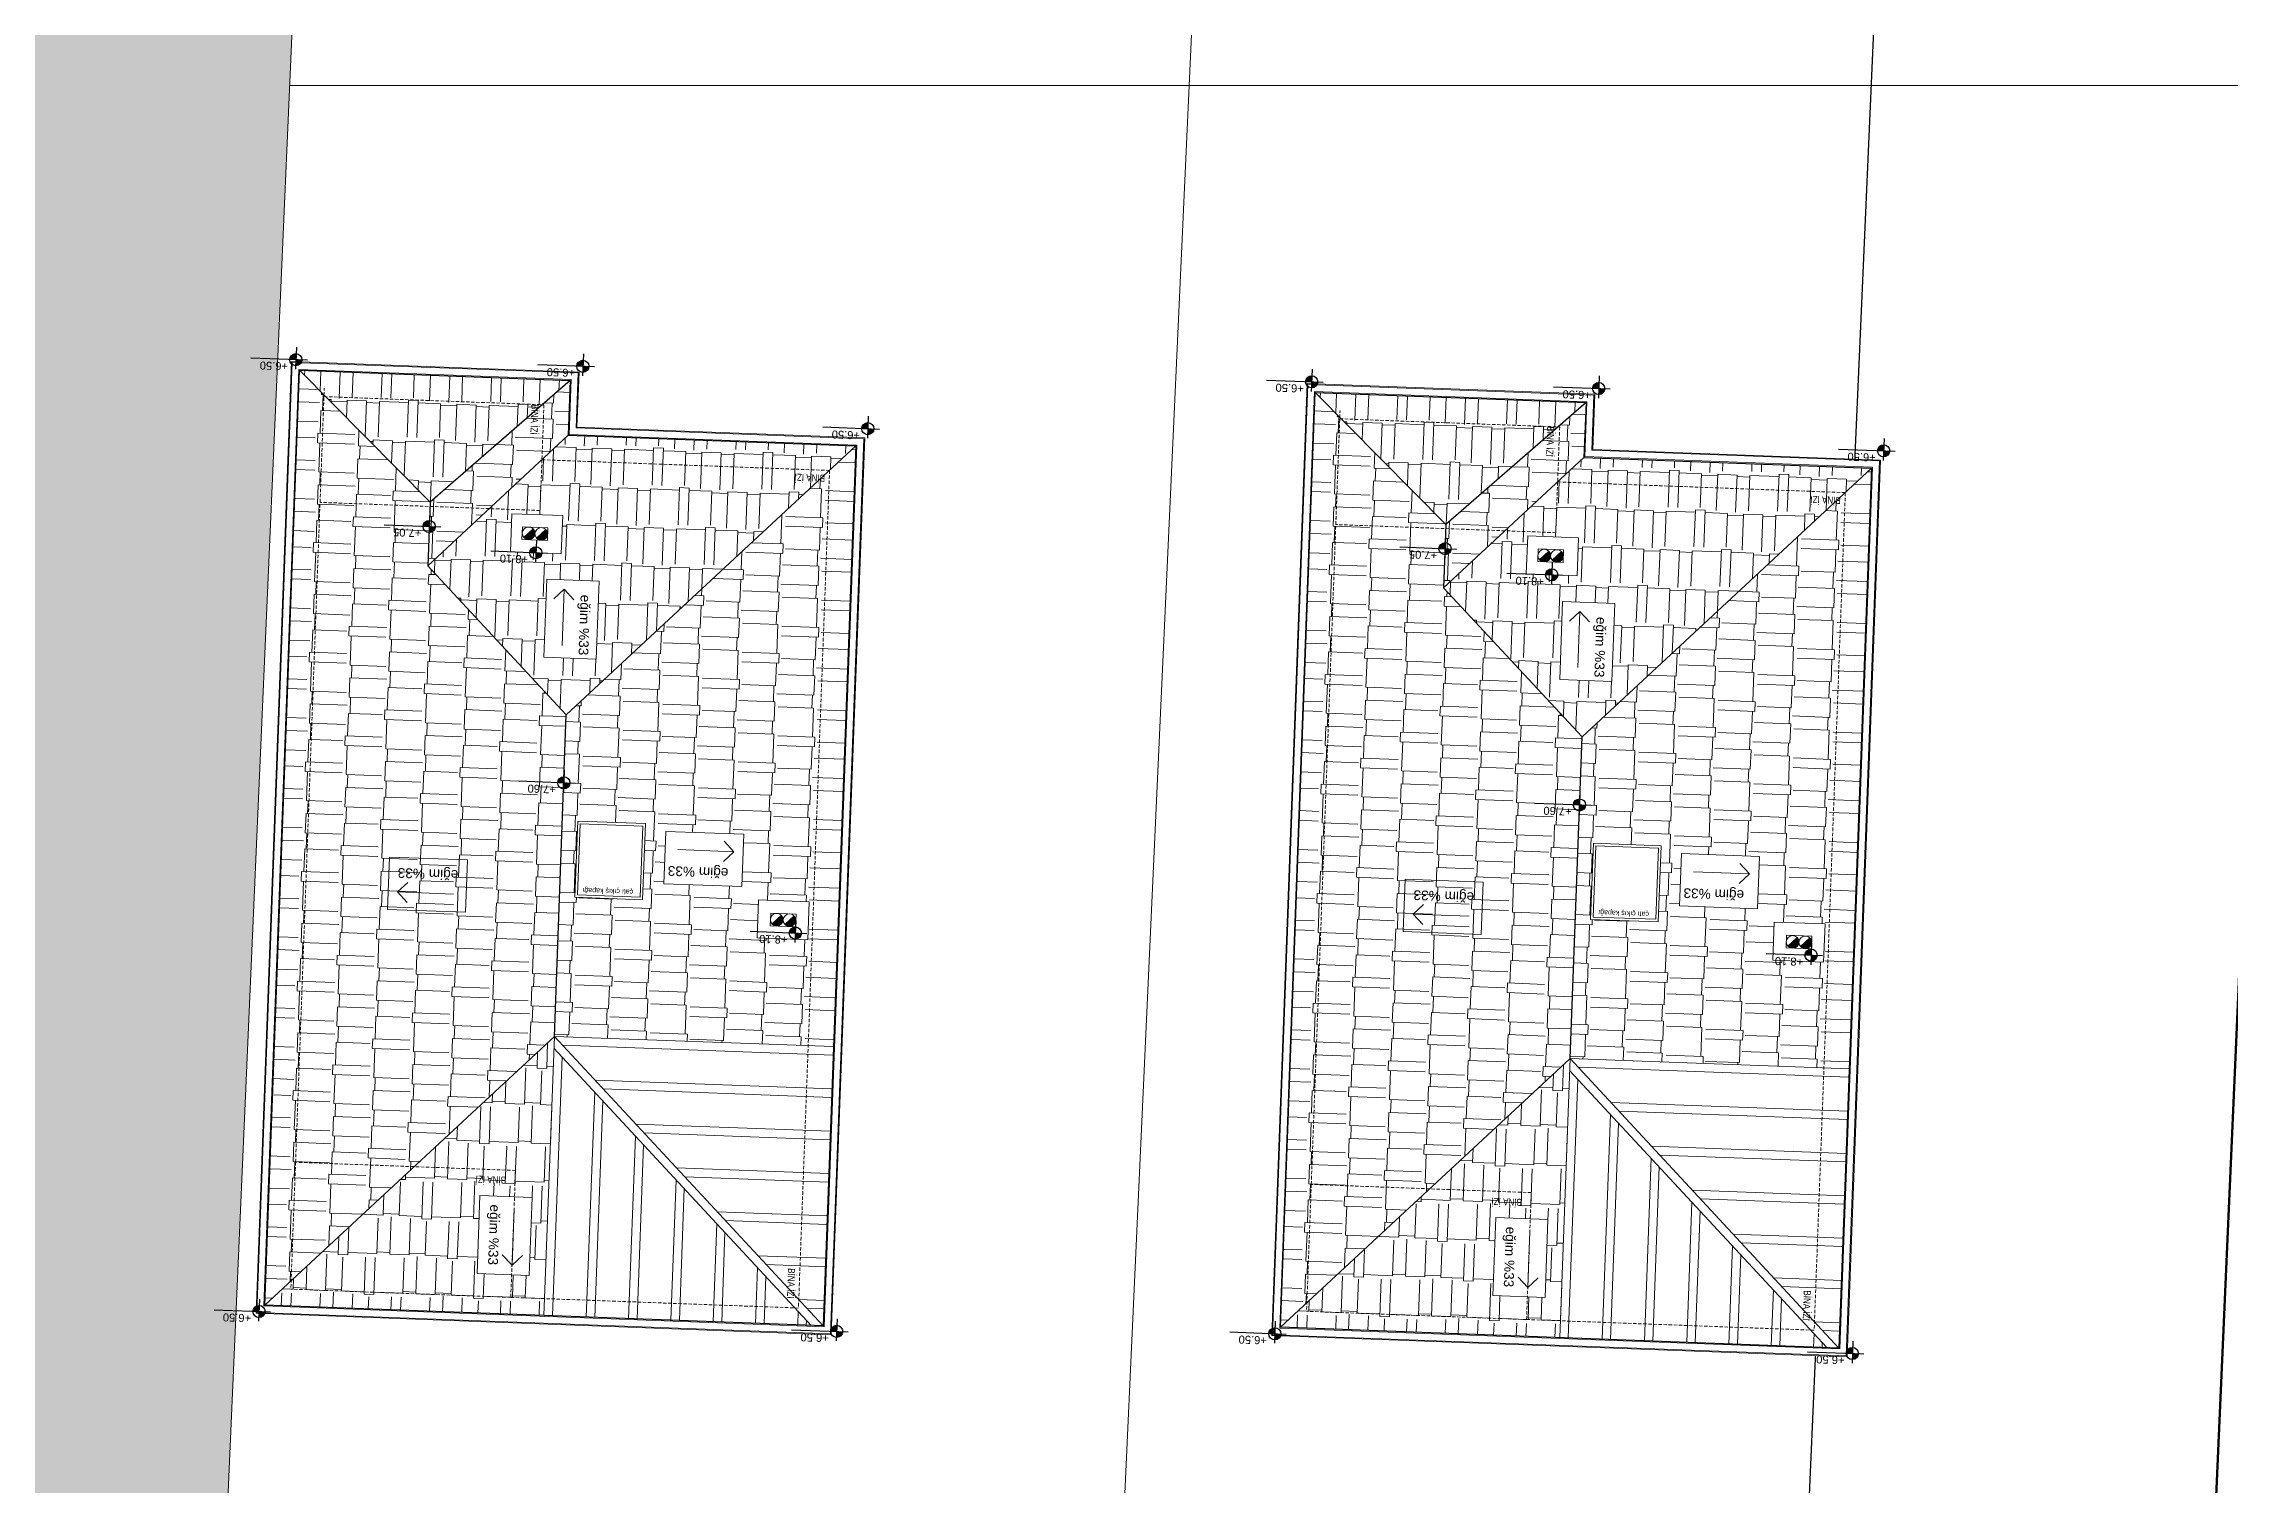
# Model space of a CAD drawing. Header units: centimetres. Extents: x 63871 to 181827, y -95930 to 42199.
# Drawn here: x 176099 to 178680, y -24302 to -22600 of the extents above; entities that cross this region are included whole.
import ezdxf
from ezdxf.enums import TextEntityAlignment as Align

# ---------------------------------------------------------------- set-up
doc = ezdxf.new("R2010")
doc.units = ezdxf.units.CM
doc.linetypes.add('11-021_500-SatisOfisi_220512$0${ Diamond }', pattern=[12, 4, -2, 2, 2, -2])
for name, color, linetype, lineweight in [('A-AREA-IDEN', 7, 'Continuous', 9), ('ARA SINIRLAR', 225, 'Continuous', 15), ('ARM_Pen_No__252', 8, 'Continuous', 18), ('Baca', 82, 'Continuous', 9), ('İz DÜŞÜMÜ', 7, '11-021_500-SatisOfisi_220512$0${ Diamond }', 18), ('OLUK', 222, 'Continuous', 15), ('PARSEL SINIRI', 12, 'Continuous', 50), ('TARAMA', 251, 'Continuous', 5), ('Çatı', 144, 'Continuous', 30), ('ÇEKME MESAFESİ', 5, 'Continuous', 25)]:
    doc.layers.add(name, color=color, linetype=linetype, lineweight=lineweight)
doc.layers.add('KOT', color=171, linetype='Continuous')
doc.styles.add('Arial', font='Arial.ttf', dxfattribs={"height": 250})
doc.styles.add('Arial_1', font='Arial.ttf', dxfattribs={"height": 300})
doc.styles.add('MtXpl_Arial_Narrow_1', font='')
doc.styles.get('MtXpl_Arial_Narrow_1').set_extended_font_data('Arial Narrow')
pattern_1 = [(177.87319, (374425.64, 4946.595), (-98.784803, -42.082955), [22.86, -19.05, 26.67, -11.43, 34.29, -15.24]), (177.87319, (374402.724, 4945.54), (-98.784803, -42.082955), [19.05, -72.39, 15.24, -22.86]), (177.87319, (374357.213, 4951.995), (-98.784803, -42.082955), [11.43, -118.11]), (267.87319, (374425.64, 4946.595), (30.6659616, -46.8903553), [43.815, -139.065]), (267.87319, (374402.795, 4947.443), (30.6659616, -46.8903553), [42.8625, -140.0175]), (267.87319, (374383.758, 4948.15), (30.6659616, -46.8903553), [40.005, -142.875]), (267.87319, (374357.213, 4951.995), (30.6659616, -46.8903553), [43.815, -139.065]), (267.87319, (374345.79, 4952.42), (30.6659616, -46.8903553), [43.815, -139.065]), (267.87319, (374311.418, 4950.837), (30.6659616, -46.8903553), [41.91, -140.97])]
pattern_2 = [(87.87319, (374425.64, 4946.595), (-42.082955, 98.784803), [22.86, -19.05, 26.67, -11.43, 34.29, -15.24]), (87.87319, (374424.584, 4969.51), (-42.082955, 98.784803), [19.05, -72.39, 15.24, -22.86]), (87.87319, (374431.04, 5015.02), (-42.082955, 98.784803), [11.43, -118.11]), (177.87319, (374425.64, 4946.595), (-46.8903553, -30.6659616), [43.815, -139.065]), (177.87319, (374426.488, 4969.44), (-46.8903553, -30.6659616), [42.8625, -140.0175]), (177.87319, (374427.195, 4988.476), (-46.8903553, -30.6659616), [40.005, -142.875]), (177.87319, (374431.04, 5015.02), (-46.8903553, -30.6659616), [43.815, -139.065]), (177.87319, (374431.464, 5026.444), (-46.8903553, -30.6659616), [43.815, -139.065]), (177.87319, (374429.88, 5060.816), (-46.8903553, -30.6659616), [41.91, -140.97])]
pattern_3 = [(177.87319, (375625.38, 4920.41), (-98.784803, -42.082955), [22.86, -19.05, 26.67, -11.43, 34.29, -15.24]), (177.87319, (375602.466, 4919.357), (-98.784803, -42.082955), [19.05, -72.39, 15.24, -22.86]), (177.87319, (375556.954, 4925.813), (-98.784803, -42.082955), [11.43, -118.11]), (267.87319, (375625.38, 4920.412), (30.6659616, -46.8903553), [43.815, -139.065]), (267.87319, (375602.536, 4921.26), (30.6659616, -46.8903553), [42.8625, -140.0175]), (267.87319, (375583.5, 4921.967), (30.6659616, -46.8903553), [40.005, -142.875]), (267.87319, (375556.954, 4925.813), (30.6659616, -46.8903553), [43.815, -139.065]), (267.87319, (375545.532, 4926.237), (30.6659616, -46.8903553), [43.815, -139.065]), (267.87319, (375511.16, 4924.654), (30.6659616, -46.8903553), [41.91, -140.97])]
pattern_4 = [(87.87319, (375625.38, 4920.41), (-42.082955, 98.784803), [22.86, -19.05, 26.67, -11.43, 34.29, -15.24]), (87.87319, (375624.325, 4943.327), (-42.082955, 98.784803), [19.05, -72.39, 15.24, -22.86]), (87.87319, (375630.78, 4988.84), (-42.082955, 98.784803), [11.43, -118.11]), (177.87319, (375625.38, 4920.412), (-46.8903553, -30.6659616), [43.815, -139.065]), (177.87319, (375626.23, 4943.256), (-46.8903553, -30.6659616), [42.8625, -140.0175]), (177.87319, (375626.936, 4962.293), (-46.8903553, -30.6659616), [40.005, -142.875]), (177.87319, (375630.78, 4988.84), (-46.8903553, -30.6659616), [43.815, -139.065]), (177.87319, (375631.206, 5000.26), (-46.8903553, -30.6659616), [43.815, -139.065]), (177.87319, (375629.623, 5034.633), (-46.8903553, -30.6659616), [41.91, -140.97])]

# ---------------------------------------------------------------- blocks, each defined once
blk = doc.blocks.new('afadfa')
at = {"layer": 'Baca'}
h = blk.add_hatch(color=0, dxfattribs=at)
h.dxf.hatch_style = 1
h.paths.add_polyline_path([(525548.6, 4261233.8, 0.670516), (525535.8, 4261228.6, 0.199315), (525538, 4261223.2)])
h = blk.add_hatch(color=0, dxfattribs=at)
h.dxf.hatch_style = 1
h.paths.add_polyline_path([(525563.7, 4261233.8, 0.675614), (525550.8, 4261228.6, 0.202965), (525553, 4261223.2)])
for p, q in [((525538, 4261223.2), (525548.6, 4261233.8)), ((525553, 4261223.2), (525563.7, 4261233.8))]:
    blk.add_line(p, q, dxfattribs=at)
blk.add_lwpolyline([(525535.8, 4261236.1), (525565.8, 4261236), (525565.8, 4261221), (525535.8, 4261221.1)], close=True, dxfattribs=at)
for centre in [(525543.3, 4261228.6), (525558.3, 4261228.6)]:
    blk.add_circle(centre, 7.5, dxfattribs=at)

msp = doc.modelspace()

# ---------------------------------------------------------------- hatches: boundary and pattern name
at = {"layer": 'ARM_Pen_No__252'}
h = msp.add_hatch(dxfattribs=at)
h.set_pattern_fill('AR-HBONE', color=256, scale=0.51)
h.set_pattern_definition([(45, (0, -50000), (0, 73.27889), [155.448, -51.816]), (135, (36.64, -49963.36), (7e-15, 73.27889), [155.448, -51.816])])
h.paths.add_polyline_path([(175831.7, -22792.7), (175698, -25837), (170756.8, -25732.5), (171754.5, -22792.7)], flags=16)
h.paths.add_polyline_path([(172826.5, -19554.1), (175594.7, -11397.4), (175086.1, -11173.9), (170154.1, -25719.7), (167433.7, -25662.2), (167268.2, -26108.9), (178575.2, -26347.5), (178595, -25898.2), (176249, -25848.6), (176859.4, -11953.3), (176318.3, -11715.5), (176016.1, -19117.2), (175993.1, -19117.2), (175975.4, -19521.1)])
h.paths.add_polyline_path([(175975.4, -19521.1), (172826.5, -19554.1), (171829.1, -22492.9), (175844.9, -22492.9)])

# ---------------------------------------------------------------- linework, layer by layer
at = {"layer": 'ARA SINIRLAR', "color": 5}
for p, q in [((176859.4, -11953.3), (176249, -25848.6)), ((177923.9, -12346.1), (177304.4, -25870.9)), ((176389.5, -22649.7), (178738.1, -22649.7))]:
    msp.add_line(p, q, dxfattribs=at)
at = {"layer": 'PARSEL SINIRI'}
msp.add_lwpolyline([(178595, -25897.8), (178723.3, -22984.4)], dxfattribs=at)
at = {"layer": 'ÇEKME MESAFESİ'}
msp.add_lwpolyline([(177946.3, -29738.1), (178260.5, -22584.5), (178428.3, -18739.5), (178527.7, -16467.7), (178596.2, -14908.1), (178677.4, -13058.6), (178621.4, -12986.2), (177442.4, -12733.9), (177367, -12700.7), (174636, -11500.4), (172556.1, -11827.8), (171584.7, -14827.6), (170831.2, -17153.7), (170364.5, -18594.4), (169517.9, -21208.9), (168807.4, -23336.1), (167715.8, -26282.1)], dxfattribs=at)

# ---------------------------------------------------------------- next in the draw order: wipeouts: each hides what was drawn before it
for points in [[(177068.5, -23066), (177029.1, -24125.3), (176349.6, -24100), (176391.4, -22975.8), (176731.1, -22988.4), (176728.7, -23053.4)], [(178268.2, -23092.2), (178228.9, -24151.5), (177549.3, -24126.2), (177591.1, -23002), (177930.9, -23014.6), (177928.5, -23079.6)]]:
    msp.add_wipeout(points).dxf.layer = 'OLUK'

# ---------------------------------------------------------------- next in the draw order: hatches: boundary and pattern name
at = {"layer": 'KOT'}
h = msp.add_hatch(color=256, dxfattribs=at)
h.dxf.hatch_style = 1
h.paths.add_polyline_path([(176389.5, -22973.4, 0.009987), (176389.5, -22973.7), (176396.7, -22973.9), (176397, -22966.5, 0.414214)])
h = msp.add_hatch(color=256, dxfattribs=at)
h.dxf.hatch_style = 1
h.paths.add_polyline_path([(176396.5, -22980.4, 0.402561), (176403.9, -22973.8), (176396.7, -22973.5)])
h = msp.add_hatch(color=256, dxfattribs=at)
h.dxf.hatch_style = 1
h.paths.add_polyline_path([(176728.6, -22981.3, 0.009987), (176728.6, -22981.5), (176735.7, -22981.8), (176736, -22974.4, 0.414214)])
h = msp.add_hatch(color=256, dxfattribs=at)
h.dxf.hatch_style = 1
h.paths.add_polyline_path([(176735.5, -22988.3, 0.402561), (176742.9, -22981.7), (176735.7, -22981.4)])
h = msp.add_hatch(color=256, dxfattribs=at)
h.dxf.hatch_style = 1
h.paths.add_polyline_path([(177589.3, -22999.6, 0.009987), (177589.3, -22999.9), (177596.4, -23000.1), (177596.7, -22992.7, 0.414214)])
h = msp.add_hatch(color=256, dxfattribs=at)
h.dxf.hatch_style = 1
h.paths.add_polyline_path([(177596.2, -23006.6, 0.402561), (177603.6, -23000), (177596.5, -22999.7)])
h = msp.add_hatch(color=256, dxfattribs=at)
h.dxf.hatch_style = 1
h.paths.add_polyline_path([(177928.3, -23007.4, 0.009987), (177928.3, -23007.7), (177935.5, -23008), (177935.7, -23000.5, 0.414214)])
h = msp.add_hatch(color=256, dxfattribs=at)
h.dxf.hatch_style = 1
h.paths.add_polyline_path([(177935.2, -23014.4, 0.402561), (177942.6, -23007.8), (177935.5, -23007.6)])
h = msp.add_hatch(color=256, dxfattribs=at)
h.dxf.hatch_style = 1
h.paths.add_polyline_path([(177065.1, -23054.9, 0.009987), (177065.1, -23055.2), (177072.3, -23055.5), (177072.5, -23048, 0.414214)])
h = msp.add_hatch(color=256, dxfattribs=at)
h.dxf.hatch_style = 1
h.paths.add_polyline_path([(177072, -23061.9, 0.402561), (177079.4, -23055.3), (177072.3, -23055.1)])
h = msp.add_hatch(color=256, dxfattribs=at)
h.dxf.hatch_style = 1
h.paths.add_polyline_path([(178264.9, -23081.1, 0.009987), (178264.8, -23081.4), (178272, -23081.7), (178272.3, -23074.2, 0.414214)])
h = msp.add_hatch(color=256, dxfattribs=at)
h.dxf.hatch_style = 1
h.paths.add_polyline_path([(178271.8, -23088.1, 0.402561), (178279.2, -23081.5), (178272, -23081.2)])
h = msp.add_hatch(color=256, dxfattribs=at)
h.dxf.hatch_style = 1
h.paths.add_polyline_path([(176547.1, -23170.5, 0.009987), (176547.1, -23170.7), (176554.2, -23171), (176554.5, -23163.6, 0.414214)])
h = msp.add_hatch(color=256, dxfattribs=at)
h.dxf.hatch_style = 1
h.paths.add_polyline_path([(176554, -23177.5, 0.402561), (176561.4, -23170.9), (176554.2, -23170.6)])
h = msp.add_hatch(color=256, dxfattribs=at)
h.dxf.hatch_style = 1
h.paths.add_polyline_path([(176673.1, -23201.4, 0.009987), (176673.1, -23201.7), (176680.2, -23202), (176680.5, -23194.5, 0.414214)])
h = msp.add_hatch(color=256, dxfattribs=at)
h.dxf.hatch_style = 1
h.paths.add_polyline_path([(176680, -23208.4, 0.402561), (176687.4, -23201.8), (176680.2, -23201.5)])
h = msp.add_hatch(color=256, dxfattribs=at)
h.dxf.hatch_style = 1
h.paths.add_polyline_path([(177746.8, -23196.6, 0.009987), (177746.8, -23196.9), (177754, -23197.2), (177754.2, -23189.7, 0.414214)])
h = msp.add_hatch(color=256, dxfattribs=at)
h.dxf.hatch_style = 1
h.paths.add_polyline_path([(177753.7, -23203.7, 0.402561), (177761.1, -23197), (177754, -23196.8)])
h = msp.add_hatch(color=256, dxfattribs=at)
h.dxf.hatch_style = 1
h.paths.add_polyline_path([(177872.8, -23227.6, 0.009987), (177872.8, -23227.9), (177880, -23228.1), (177880.2, -23220.7, 0.414214)])
h = msp.add_hatch(color=256, dxfattribs=at)
h.dxf.hatch_style = 1
h.paths.add_polyline_path([(177879.7, -23234.6, 0.402561), (177887.1, -23228), (177880, -23227.7)])
h = msp.add_hatch(color=256, dxfattribs=at)
h.dxf.hatch_style = 1
h.paths.add_polyline_path([(176706, -23473.1, 0.009987), (176705.9, -23473.4), (176713.1, -23473.7), (176713.4, -23466.2, 0.414214)])
h = msp.add_hatch(color=256, dxfattribs=at)
h.dxf.hatch_style = 1
h.paths.add_polyline_path([(176712.9, -23480.1, 0.402561), (176720.3, -23473.5), (176713.1, -23473.2)])
h = msp.add_hatch(color=256, dxfattribs=at)
h.dxf.hatch_style = 1
h.paths.add_polyline_path([(177905.7, -23499.3, 0.009987), (177905.7, -23499.6), (177912.8, -23499.8), (177913.1, -23492.4, 0.414214)])
h = msp.add_hatch(color=256, dxfattribs=at)
h.dxf.hatch_style = 1
h.paths.add_polyline_path([(177912.6, -23506.3, 0.402561), (177920, -23499.7), (177912.9, -23499.4)])
h = msp.add_hatch(color=256, dxfattribs=at)
h.dxf.hatch_style = 1
h.paths.add_polyline_path([(176979.4, -23650.7, 0.009987), (176979.4, -23651), (176986.5, -23651.2), (176986.8, -23643.8, 0.414214)])
h = msp.add_hatch(color=256, dxfattribs=at)
h.dxf.hatch_style = 1
h.paths.add_polyline_path([(176986.3, -23657.7, 0.402561), (176993.7, -23651.1), (176986.6, -23650.8)])
h = msp.add_hatch(color=256, dxfattribs=at)
h.dxf.hatch_style = 1
h.paths.add_polyline_path([(178179.1, -23676.9, 0.009987), (178179.1, -23677.1), (178186.3, -23677.4), (178186.6, -23670, 0.414214)])
h = msp.add_hatch(color=256, dxfattribs=at)
h.dxf.hatch_style = 1
h.paths.add_polyline_path([(178186, -23683.9, 0.402561), (178193.5, -23677.3), (178186.3, -23677)])
h = msp.add_hatch(color=256, dxfattribs=at)
h.dxf.hatch_style = 1
h.paths.add_polyline_path([(176345.9, -24097.7, 0.009987), (176345.9, -24098), (176353.1, -24098.3), (176353.4, -24090.8, 0.414214)])
h = msp.add_hatch(color=256, dxfattribs=at)
h.dxf.hatch_style = 1
h.paths.add_polyline_path([(176352.9, -24104.7, 0.402561), (176360.3, -24098.1), (176353.1, -24097.9)])
h = msp.add_hatch(color=256, dxfattribs=at)
h.dxf.hatch_style = 1
h.paths.add_polyline_path([(177028.2, -24121.2, 0.009987), (177028.2, -24121.5), (177035.4, -24121.7), (177035.6, -24114.3, 0.414214)])
h = msp.add_hatch(color=256, dxfattribs=at)
h.dxf.hatch_style = 1
h.paths.add_polyline_path([(177035.1, -24128.2, 0.402561), (177042.5, -24121.6), (177035.4, -24121.3)])
h = msp.add_hatch(color=256, dxfattribs=at)
h.dxf.hatch_style = 1
h.paths.add_polyline_path([(177545.7, -24123.9, 0.009987), (177545.7, -24124.2), (177552.8, -24124.5), (177553.1, -24117, 0.414214)])
h = msp.add_hatch(color=256, dxfattribs=at)
h.dxf.hatch_style = 1
h.paths.add_polyline_path([(177552.6, -24130.9, 0.402561), (177560, -24124.3), (177552.9, -24124)])
h = msp.add_hatch(color=256, dxfattribs=at)
h.dxf.hatch_style = 1
h.paths.add_polyline_path([(178228, -24147.4, 0.009987), (178228, -24147.7), (178235.1, -24147.9), (178235.4, -24140.5, 0.414214)])
h = msp.add_hatch(color=256, dxfattribs=at)
h.dxf.hatch_style = 1
h.paths.add_polyline_path([(178234.9, -24154.4, 0.402561), (178242.3, -24147.8), (178235.1, -24147.5)])
at = {"layer": 'Çatı', "lineweight": 15}
h = msp.add_hatch(dxfattribs=at)
h.set_pattern_fill('AR-RSHKE', color=251, scale=0.15, angle=267.8732)
h.set_pattern_definition([(267.87319, (374425.64, 4946.595), (42.082955, -98.784803), [22.86, -19.05, 26.67, -11.43, 34.29, -15.24]), (267.87319, (374426.695, 4923.68), (42.082955, -98.784803), [19.05, -72.39, 15.24, -22.86]), (267.87319, (374420.24, 4878.17), (42.082955, -98.784803), [11.43, -118.11]), (357.87319, (374425.64, 4946.595), (46.8903553, 30.6659616), [43.815, -139.065]), (357.87319, (374424.79, 4923.75), (46.8903553, 30.6659616), [42.8625, -140.0175]), (357.87319, (374424.084, 4904.714), (46.8903553, 30.6659616), [40.005, -142.875]), (357.87319, (374420.24, 4878.168), (46.8903553, 30.6659616), [43.815, -139.065]), (357.87319, (374419.815, 4866.746), (46.8903553, 30.6659616), [43.815, -139.065]), (357.87319, (374421.397, 4832.374), (46.8903553, 30.6659616), [41.91, -140.97])])
h.paths.add_polyline_path([(176716.1, -23393.1), (176552.5, -23217), (176552.5, -23217), (176555.3, -23142), (176401, -22986.2), (176360, -24090.4), (176702, -23772.9)])
h = msp.add_hatch(dxfattribs=at)
h.set_pattern_fill('AR-RSHKE', color=251, scale=0.15, angle=177.8732)
h.set_pattern_definition(pattern_1)
h.paths.add_polyline_path([(176720.8, -22998.1), (176401, -22986.2), (176555.3, -23142)])
h.paths.add_polyline_path([(176672.6, -23023.5), (176671, -23064.5), (176686.2, -23065.1), (176687.8, -23024.1)], flags=24)
h = msp.add_hatch(dxfattribs=at)
h.set_pattern_fill('AR-RSHKE', color=251, scale=0.15, angle=447.8732)
h.set_pattern_definition(pattern_2)
h.paths.add_polyline_path([(176555.3, -23142), (176552.5, -23217), (176718.3, -23063), (176720.8, -22998.1)])
h.paths.add_polyline_path([(176672.6, -23023.5), (176671, -23064.5), (176686.2, -23065.1), (176687.8, -23024.1)], flags=25)
h = msp.add_hatch(dxfattribs=at)
h.set_pattern_fill('AR-RSHKE', color=251, scale=0.15, angle=267.8732)
h.set_pattern_definition([(267.87319, (375625.38, 4920.41), (42.082955, -98.784803), [22.86, -19.05, 26.67, -11.43, 34.29, -15.24]), (267.87319, (375626.436, 4897.497), (42.082955, -98.784803), [19.05, -72.39, 15.24, -22.86]), (267.87319, (375619.98, 4851.985), (42.082955, -98.784803), [11.43, -118.11]), (357.87319, (375625.38, 4920.412), (46.8903553, 30.6659616), [43.815, -139.065]), (357.87319, (375624.532, 4897.568), (46.8903553, 30.6659616), [42.8625, -140.0175]), (357.87319, (375623.825, 4878.53), (46.8903553, 30.6659616), [40.005, -142.875]), (357.87319, (375619.98, 4851.985), (46.8903553, 30.6659616), [43.815, -139.065]), (357.87319, (375619.556, 4840.563), (46.8903553, 30.6659616), [43.815, -139.065]), (357.87319, (375621.14, 4806.19), (46.8903553, 30.6659616), [41.91, -140.97])])
h.paths.add_polyline_path([(177915.8, -23419.3), (177752.3, -23243.1), (177752.3, -23243.1), (177755, -23168.2), (177600.7, -23012.4), (177559.7, -24116.6), (177901.7, -23799.1)])
h = msp.add_hatch(dxfattribs=at)
h.set_pattern_fill('AR-RSHKE', color=251, scale=0.15, angle=177.8732)
h.set_pattern_definition(pattern_3)
h.paths.add_polyline_path([(177920.5, -23024.2), (177600.7, -23012.4), (177755, -23168.2)])
h.paths.add_polyline_path([(177872.3, -23049.7), (177870.7, -23090.7), (177886, -23091.3), (177887.5, -23050.2)], flags=24)
h = msp.add_hatch(dxfattribs=at)
h.set_pattern_fill('AR-RSHKE', color=251, scale=0.15, angle=447.8732)
h.set_pattern_definition(pattern_4)
h.paths.add_polyline_path([(177755, -23168.2), (177752.3, -23243.1), (177918.1, -23089.2), (177920.5, -23024.2)])
h.paths.add_polyline_path([(177872.3, -23049.7), (177870.7, -23090.7), (177886, -23091.3), (177887.5, -23050.2)], flags=25)
h = msp.add_hatch(dxfattribs=at)
h.set_pattern_fill('AR-RSHKE', color=251, scale=0.15, angle=177.8732)
h.set_pattern_definition(pattern_1)
h.paths.add_polyline_path([(176552.5, -23217), (176716.1, -23393.1), (177058.1, -23075.6), (176718.3, -23063)])
h.paths.add_polyline_path([(176650.3, -23200.6), (176651.9, -23155.6), (176711.9, -23157.8), (176710.2, -23202.8)], flags=16)
h.paths.add_polyline_path([(176663.7, -23186), (176664.3, -23171), (176694.3, -23172.2), (176693.7, -23187.2)], flags=0)
h.paths.add_polyline_path([(176664, -23178.6, -1), (176679, -23179.1, -1), (176694, -23179.7, -1), (176679, -23179.1, -1)], flags=0)
h.paths.add_polyline_path([(176693.1, -23233), (176754.8, -23235.3), (176751.4, -23327.4), (176689.7, -23325.1)], flags=16)
h.paths.add_polyline_path([(176727, -23248.1), (176724.1, -23325.4), (176747.8, -23326.3), (176750.7, -23249)], flags=8)
h.paths.add_polyline_path([(177024.5, -23107.2), (176983.5, -23105.6), (176982.9, -23120.8), (177024, -23122.4)], flags=25)
h = msp.add_hatch(dxfattribs=at)
h.set_pattern_fill('AR-RSHKE', color=251, scale=0.15, angle=447.8732)
h.set_pattern_definition(pattern_2)
h.paths.add_polyline_path([(176702, -23772.9), (177031.8, -23785.1), (177058.1, -23075.6), (176716.1, -23393.1)])
h.paths.add_polyline_path([(176925.8, -23534.3), (176923.5, -23596), (176831.4, -23592.6), (176833.7, -23530.9)], flags=16)
h.paths.add_polyline_path([(176809.5, -23521.7), (176806.2, -23611.6), (176726.2, -23608.7), (176729.6, -23518.7)], flags=16)
h.paths.add_polyline_path([(176806.4, -23524.6), (176803.3, -23608.5), (176729.3, -23605.8), (176732.5, -23521.8)], flags=0)
h.paths.add_polyline_path([(176943.1, -23611.8), (177003.1, -23614), (177001.4, -23659), (176941.5, -23656.7)], flags=16)
h.paths.add_polyline_path([(176957.6, -23627.3), (176987.5, -23628.5), (176987, -23643.5), (176957, -23642.3)], flags=0)
h.paths.add_polyline_path([(176972.3, -23635.4, -1), (176987.3, -23635.9, -1), (176972.3, -23635.4, -1), (176957.3, -23634.8, -1)], flags=0)
h.paths.add_polyline_path([(176910.7, -23568.2), (176833.4, -23565.3), (176832.5, -23589), (176909.8, -23591.9)], flags=8)
h.paths.add_polyline_path([(176797.3, -23596.2), (176733.4, -23593.8), (176733, -23605.4), (176796.9, -23607.7)], flags=8)
h = msp.add_hatch(dxfattribs=at)
h.set_pattern_fill('AR-RSHKE', color=251, scale=0.15, angle=177.8732)
h.set_pattern_definition(pattern_3)
h.paths.add_polyline_path([(177752.3, -23243.1), (177915.8, -23419.3), (178257.9, -23101.8), (177918.1, -23089.2)])
h.paths.add_polyline_path([(177850, -23226.7), (177851.7, -23181.8), (177911.6, -23184), (177910, -23229)], flags=16)
h.paths.add_polyline_path([(177863.5, -23212.2), (177864, -23197.2), (177894, -23198.4), (177893.5, -23213.4)], flags=0)
h.paths.add_polyline_path([(177863.8, -23204.8, -1), (177878.8, -23205.3, -1), (177893.7, -23205.9, -1), (177878.8, -23205.3, -1)], flags=0)
h.paths.add_polyline_path([(177892.8, -23259.2), (177954.6, -23261.5), (177951.2, -23353.6), (177889.4, -23351.3)], flags=16)
h.paths.add_polyline_path([(177926.7, -23274.3), (177923.9, -23351.6), (177947.6, -23352.4), (177950.4, -23275.2)], flags=8)
h.paths.add_polyline_path([(178224.3, -23133.3), (178183.2, -23131.8), (178182.6, -23147), (178223.7, -23148.6)], flags=25)
h = msp.add_hatch(dxfattribs=at)
h.set_pattern_fill('AR-RSHKE', color=251, scale=0.15, angle=447.8732)
h.set_pattern_definition(pattern_4)
h.paths.add_polyline_path([(177901.7, -23799.1), (178231.5, -23811.3), (178257.9, -23101.8), (177915.8, -23419.3)])
h.paths.add_polyline_path([(178125.5, -23560.5), (178123.2, -23622.2), (178031.1, -23618.8), (178033.4, -23557.1)], flags=16)
h.paths.add_polyline_path([(178009.3, -23547.9), (178005.9, -23637.8), (177926, -23634.9), (177929.3, -23544.9)], flags=16)
h.paths.add_polyline_path([(178006.1, -23550.8), (178003, -23634.7), (177929.1, -23632), (177932.2, -23548)], flags=0)
h.paths.add_polyline_path([(178142.9, -23638), (178202.8, -23640.2), (178201.2, -23685.2), (178141.2, -23682.9)], flags=16)
h.paths.add_polyline_path([(178157.3, -23653.5), (178187.3, -23654.6), (178186.7, -23669.7), (178156.8, -23668.5)], flags=0)
h.paths.add_polyline_path([(178172, -23661.6, -1), (178187, -23662.1, -1), (178172, -23661.6, -1), (178157, -23661, -1)], flags=0)
h.paths.add_polyline_path([(178110.4, -23594.4), (178033.2, -23591.5), (178032.3, -23615.2), (178109.6, -23618.1)], flags=8)
h.paths.add_polyline_path([(177997.1, -23622.4), (177933.2, -23620), (177932.7, -23631.5), (177996.7, -23633.9)], flags=8)
h = msp.add_hatch(dxfattribs=at)
h.set_pattern_fill('AR-RSHKE', color=251, scale=0.15, angle=357.8732)
h.set_pattern_definition([(357.87319, (374425.64, 4946.595), (98.784803, 42.082955), [22.86, -19.05, 26.67, -11.43, 34.29, -15.24]), (357.87319, (374448.554, 4947.65), (98.784803, 42.082955), [19.05, -72.39, 15.24, -22.86]), (357.87319, (374494.066, 4941.194), (98.784803, 42.082955), [11.43, -118.11]), (87.87319, (374425.64, 4946.595), (-30.6659616, 46.8903553), [43.815, -139.065]), (87.87319, (374448.484, 4945.746), (-30.6659616, 46.8903553), [42.8625, -140.0175]), (87.87319, (374467.52, 4945.04), (-30.6659616, 46.8903553), [40.005, -142.875]), (87.87319, (374494.066, 4941.194), (-30.6659616, 46.8903553), [43.815, -139.065]), (87.87319, (374505.488, 4940.77), (-30.6659616, 46.8903553), [43.815, -139.065]), (87.87319, (374539.86, 4942.353), (-30.6659616, 46.8903553), [41.91, -140.97])])
h.paths.add_polyline_path([(176702, -23772.9), (176360, -24090.4), (176689.7, -24102.7)])
h.paths.add_polyline_path([(176675.9, -23963.1), (176672.4, -24055.2), (176610.7, -24052.9), (176614.1, -23960.8)], flags=16)
h.paths.add_polyline_path([(176620.1, -23968.3), (176617.2, -24045.5), (176641, -24046.4), (176643.8, -23969.1)], flags=8)
h.paths.add_polyline_path([(176647.7, -23936.3), (176606.7, -23934.7), (176606.1, -23950), (176647.2, -23951.5)], flags=24)
h = msp.add_hatch(dxfattribs=at)
h.set_pattern_fill('AR-RSHKE', color=251, scale=0.15, angle=357.8732)
h.set_pattern_definition([(357.87319, (375625.38, 4920.41), (98.784803, 42.082955), [22.86, -19.05, 26.67, -11.43, 34.29, -15.24]), (357.87319, (375648.296, 4921.467), (98.784803, 42.082955), [19.05, -72.39, 15.24, -22.86]), (357.87319, (375693.807, 4915.01), (98.784803, 42.082955), [11.43, -118.11]), (87.87319, (375625.38, 4920.412), (-30.6659616, 46.8903553), [43.815, -139.065]), (87.87319, (375648.225, 4919.564), (-30.6659616, 46.8903553), [42.8625, -140.0175]), (87.87319, (375667.262, 4918.857), (-30.6659616, 46.8903553), [40.005, -142.875]), (87.87319, (375693.807, 4915.01), (-30.6659616, 46.8903553), [43.815, -139.065]), (87.87319, (375705.23, 4914.587), (-30.6659616, 46.8903553), [43.815, -139.065]), (87.87319, (375739.602, 4916.17), (-30.6659616, 46.8903553), [41.91, -140.97])])
h.paths.add_polyline_path([(177901.7, -23799.1), (177559.7, -24116.6), (177889.5, -24128.8)])
h.paths.add_polyline_path([(177875.6, -23989.3), (177872.2, -24081.4), (177810.4, -24079.1), (177813.9, -23987)], flags=16)
h.paths.add_polyline_path([(177819.9, -23994.4), (177817, -24071.7), (177840.7, -24072.6), (177843.6, -23995.3)], flags=8)
h.paths.add_polyline_path([(177847.5, -23962.5), (177806.4, -23960.9), (177805.9, -23976.1), (177846.9, -23977.7)], flags=24)

# ---------------------------------------------------------------- next in the draw order: linework, layer by layer
at = {"layer": 'A-AREA-IDEN'}
for p, q in [((176713.6, -23244.9), (176701.2, -23256.3)), ((176711.1, -23311.1), (176713.6, -23244.9)), ((176713.6, -23244.9), (176725, -23257.2)), ((177913.3, -23271.1), (177901, -23282.5)), ((177910.8, -23337.3), (177913.3, -23271.1)), ((177913.3, -23271.1), (177924.7, -23283.4)), ((176913.9, -23554.8), (176902.5, -23542.5)), ((176847.7, -23552.3), (176913.9, -23554.8)), ((176913.9, -23554.8), (176901.6, -23566.2)), ((178113.7, -23581), (178102.2, -23568.6)), ((176516.7, -23602.4), (176529, -23591)), ((178047.4, -23578.5), (178113.7, -23581)), ((178113.7, -23581), (178101.3, -23592.4)), ((176582.9, -23604.9), (176516.7, -23602.4)), ((176516.7, -23602.4), (176528.1, -23614.7)), ((177716.4, -23628.6), (177728.7, -23617.2)), ((177782.6, -23631.1), (177716.4, -23628.6)), ((177716.4, -23628.6), (177727.8, -23640.9)), ((176654.4, -23977.1), (176652, -24043.3)), ((177854.2, -24003.3), (177851.7, -24069.5)), ((176652, -24043.3), (176640.5, -24031)), ((176652, -24043.3), (176664.3, -24031.9)), ((177851.7, -24069.5), (177840.3, -24057.2)), ((177851.7, -24069.5), (177864, -24058.1))]:
    msp.add_line(p, q, dxfattribs=at)
for points in [[(176689.7, -23325.1), (176693.1, -23233), (176754.8, -23235.3), (176751.4, -23327.4)], [(177889.4, -23351.3), (177892.8, -23259.2), (177954.6, -23261.5), (177951.2, -23353.6)], [(176806.2, -23611.6), (176726.2, -23608.7), (176729.6, -23518.7), (176809.5, -23521.7)], [(176803.3, -23608.5), (176729.3, -23605.8), (176732.5, -23521.8), (176806.4, -23524.6)], [(176833.7, -23530.9), (176925.8, -23534.3), (176923.5, -23596), (176831.4, -23592.6)], [(176596.9, -23626.3), (176504.8, -23622.9), (176507.1, -23561.2), (176599.2, -23564.6)], [(178005.9, -23637.8), (177926, -23634.9), (177929.3, -23544.9), (178009.3, -23547.9)], [(178003, -23634.7), (177929.1, -23632), (177932.2, -23548), (178006.1, -23550.8)], [(178033.4, -23557.1), (178125.5, -23560.5), (178123.2, -23622.2), (178031.1, -23618.8)], [(177796.6, -23652.5), (177704.5, -23649.1), (177706.8, -23587.3), (177798.9, -23590.8)], [(176675.9, -23963.1), (176672.4, -24055.2), (176610.7, -24052.9), (176614.1, -23960.8)], [(177875.6, -23989.3), (177872.2, -24081.4), (177810.4, -24079.1), (177813.9, -23987)]]:
    msp.add_lwpolyline(points, close=True, dxfattribs=at)
at = {"layer": 'Baca'}
for points in [[(176711.9, -23157.8), (176651.9, -23155.6), (176650.3, -23200.6), (176710.2, -23202.8)], [(177911.6, -23184), (177851.7, -23181.8), (177850, -23226.7), (177910, -23229)], [(177003.1, -23614), (176943.1, -23611.8), (176941.5, -23656.7), (177001.4, -23659)], [(178202.8, -23640.2), (178142.9, -23638), (178141.2, -23682.9), (178201.2, -23685.2)]]:
    msp.add_lwpolyline(points, close=True, dxfattribs=at)
at = {"layer": 'İz DÜŞÜMÜ'}
for p, q in [((176396.3, -23921.6), (176390.7, -24071.5)), ((177596, -23947.8), (177590.4, -24097.7)), ((176650.5, -24081.2), (176390.7, -24071.5)), ((177850.3, -24107.4), (177590.4, -24097.7))]:
    msp.add_line(p, q, dxfattribs=at)
for points in [[(176687.3, -23091.9), (176685, -23151.8), (176425.2, -23142.2), (176429.8, -23017.3), (176689.7, -23026.9), (176687.3, -23091.9), (177027, -23104.5), (176990.3, -24093.8), (176650.5, -24081.2), (176656.1, -23931.3), (176396.3, -23921.6), (176430.2, -23007.3)], [(177887, -23118.1), (177884.8, -23178), (177624.9, -23168.4), (177629.6, -23043.5), (177889.4, -23053.1), (177887, -23118.1), (178226.8, -23130.7), (178190, -24120), (177850.3, -24107.4), (177855.8, -23957.5), (177596, -23947.8), (177630, -23033.5)]]:
    msp.add_lwpolyline(points, dxfattribs=at)
at = {"layer": 'KOT'}
for p, q in [((176410.3, -22974.4), (176343.6, -22972)), ((176397.3, -22958.9), (176396.3, -22984.9)), ((176736.3, -22966.7), (176735.3, -22992.8)), ((176749.4, -22982.3), (176682.6, -22979.8)), ((177610.1, -23000.6), (177543.3, -22998.1)), ((177597, -22985), (177596, -23011.1)), ((177936, -22992.9), (177935.1, -23019)), ((177949.1, -23008.5), (177882.3, -23006)), ((177072.8, -23040.4), (177071.9, -23066.4)), ((177085.9, -23056), (177019.1, -23053.5)), ((178272.6, -23066.6), (178271.6, -23092.6)), ((178285.6, -23082.2), (178218.9, -23079.7)), ((176567.9, -23171.5), (176501.1, -23169)), ((176554.8, -23155.9), (176553.8, -23182)), ((176693.9, -23202.5), (176627.1, -23200)), ((176680.8, -23186.9), (176679.8, -23212.9)), ((177767.6, -23197.7), (177700.8, -23195.2)), ((177754.5, -23182.1), (177753.6, -23208.2)), ((177893.6, -23228.7), (177826.8, -23226.2)), ((177880.5, -23213.1), (177879.6, -23239.1)), ((176713.7, -23458.6), (176712.7, -23484.6)), ((176726.7, -23474.2), (176660, -23471.7)), ((177913.4, -23484.8), (177912.4, -23510.8)), ((177926.5, -23500.4), (177859.7, -23497.9)), ((176987.1, -23636.1), (176986.1, -23662.2)), ((177000.2, -23651.7), (176933.4, -23649.2)), ((178186.8, -23662.3), (178185.9, -23688.4)), ((178199.9, -23677.9), (178133.1, -23675.4)), ((176353.7, -24083.2), (176352.7, -24109.2)), ((176366.7, -24098.8), (176300, -24096.3)), ((177035.9, -24106.7), (177035, -24132.7)), ((177553.4, -24109.4), (177552.4, -24135.4)), ((177049, -24122.2), (176982.2, -24119.8)), ((177566.5, -24125), (177499.7, -24122.5)), ((178235.7, -24132.8), (178234.7, -24158.9)), ((178248.7, -24148.4), (178182, -24145.9))]:
    msp.add_line(p, q, dxfattribs=at)
for centre in [(176396.7, -22973.7), (176735.7, -22981.5), (177596.5, -22999.8), (177935.5, -23007.7), (177072.3, -23055.2), (178272, -23081.4), (176554.2, -23170.7), (176680.2, -23201.7), (177754, -23196.9), (177880, -23227.9), (176713.1, -23473.4), (177912.9, -23499.6), (176986.6, -23650.9), (178186.3, -23677.1), (176353.1, -24098), (177035.4, -24121.4), (177552.9, -24124.2), (178235.1, -24147.6)]:
    msp.add_circle(centre, 7.17, dxfattribs=at)
at = {"layer": 'OLUK'}
for points in [[(176731.1, -22988.4), (176728.7, -23053.4), (177068.5, -23066), (177029.1, -24125.3), (176349.6, -24100), (176391.4, -22975.8)], [(176730.1, -22989.4), (176727.7, -23054.3), (177067.4, -23067), (177028.2, -24124.2), (176350.6, -24099.1), (176392.3, -22976.9)], [(176721.8, -22997.1), (176719.4, -23062), (177059.1, -23074.7), (177020.5, -24115.9), (176358.9, -24091.4), (176400, -22985.1)], [(177930.9, -23014.6), (177928.5, -23079.6), (178268.2, -23092.2), (178228.9, -24151.5), (177549.3, -24126.2), (177591.1, -23002)], [(177929.8, -23015.6), (177927.4, -23080.5), (178267.2, -23093.1), (178227.9, -24150.4), (177550.4, -24125.3), (177592.1, -23003)], [(177921.5, -23023.3), (177919.1, -23088.2), (178258.9, -23100.8), (178220.2, -24142.1), (177558.7, -24117.6), (177599.8, -23011.3)]]:
    msp.add_lwpolyline(points, close=True, dxfattribs=at)
at = {"layer": 'TARAMA'}
for p, q in [((176702, -23772.9), (176689.7, -24102.7)), ((176702, -23772.9), (177019.5, -24114.9)), ((176702, -23772.9), (177031.8, -23785.1)), ((176711.1, -23797.4), (176699.7, -24103)), ((177005.4, -24114.4), (176701.5, -23787)), ((176711.6, -23783.3), (177031.4, -23795.1)), ((177901.7, -23799.1), (177889.5, -24128.8)), ((177901.7, -23799.1), (178219.3, -24141.1)), ((177901.7, -23799.1), (178231.5, -23811.3)), ((176750.1, -23824.7), (177029.9, -23835.1)), ((177910.8, -23823.6), (177899.5, -24129.2)), ((178205.1, -24140.6), (177901.2, -23813.2)), ((177911.4, -23809.4), (178231.1, -23821.3)), ((176749.6, -23838.8), (176739.7, -24104.5)), ((176759.2, -23849.2), (176749.7, -24104.9)), ((176759.7, -23835.1), (177029.5, -23845.1)), ((177949.8, -23850.9), (178229.6, -23861.3)), ((176798.2, -23876.5), (177028.1, -23885.1)), ((177949.3, -23865), (177939.5, -24130.7)), ((177958.9, -23875.4), (177949.4, -24131.1)), ((177959.5, -23861.3), (178229.3, -23871.3)), ((176797.7, -23890.7), (176789.7, -24106.4)), ((176807.3, -23901), (176799.7, -24106.7)), ((176807.8, -23886.9), (177027.7, -23895.1)), ((177998, -23902.7), (178227.8, -23911.2)), ((176846.3, -23928.3), (177026.2, -23935)), ((177997.4, -23916.8), (177989.4, -24132.6)), ((178007, -23927.2), (177999.4, -24132.9)), ((178007.6, -23913.1), (178227.4, -23921.2)), ((176845.8, -23942.5), (176839.6, -24108.2)), ((176855.4, -23952.8), (176849.6, -24108.6)), ((176855.9, -23938.7), (177025.8, -23945)), ((178046.1, -23954.5), (178225.9, -23961.2)), ((176894.4, -23980.2), (177024.3, -23985)), ((178045.5, -23968.7), (178039.4, -24134.4)), ((178055.2, -23979), (178049.4, -24134.8)), ((178055.7, -23964.9), (178225.6, -23971.2)), ((176893.9, -23994.3), (176889.6, -24110.1)), ((176903.5, -24004.7), (176899.6, -24110.5)), ((176904.1, -23990.5), (177024, -23995)), ((178094.2, -24006.4), (178224.1, -24011.2)), ((176942.5, -24032), (177022.5, -24035)), ((178093.6, -24020.5), (178089.3, -24136.3)), ((178103.3, -24030.9), (178099.3, -24136.6)), ((178103.8, -24016.7), (178223.7, -24021.2)), ((176942, -24046.1), (176939.6, -24111.9)), ((176951.6, -24056.5), (176949.6, -24112.3)), ((176952.2, -24042.4), (177022.1, -24045)), ((178142.3, -24058.2), (178222.2, -24061.1)), ((176990.7, -24083.8), (177020.6, -24084.9)), ((178141.8, -24072.3), (178139.3, -24138.1)), ((178151.4, -24082.7), (178149.3, -24138.5)), ((178151.9, -24068.5), (178221.9, -24071.1)), ((176990.1, -24097.9), (176989.5, -24113.8)), ((176999.7, -24108.3), (176999.5, -24114.2)), ((177000.3, -24094.2), (177020.3, -24094.9)), ((178190.4, -24110), (178220.4, -24111.1)), ((178189.9, -24124.1), (178189.3, -24140)), ((178199.5, -24134.5), (178199.3, -24140.3)), ((178200, -24120.4), (178220, -24121.1))]:
    msp.add_line(p, q, dxfattribs=at)
at = {"layer": 'Çatı'}
for p, q in [((176555.3, -23142), (176401, -22986.2)), ((176720.8, -22998.1), (176555.3, -23142)), ((177755, -23168.2), (177600.7, -23012.4)), ((177920.5, -23024.2), (177755, -23168.2)), ((176552.5, -23217), (176718.3, -23063)), ((176716.1, -23393.1), (177058.1, -23075.6)), ((177752.3, -23243.1), (177918.1, -23089.2)), ((177915.8, -23419.3), (178257.9, -23101.8)), ((176555.3, -23142), (176552.5, -23217)), ((177755, -23168.2), (177752.3, -23243.1)), ((176716.1, -23393.1), (176552.5, -23217)), ((177915.8, -23419.3), (177752.3, -23243.1)), ((176702, -23772.9), (176716.1, -23393.1)), ((177901.7, -23799.1), (177915.8, -23419.3)), ((176702, -23772.9), (176360, -24090.4)), ((177019.5, -24114.9), (176702, -23772.9)), ((177901.7, -23799.1), (177559.7, -24116.6)), ((178219.3, -24141.1), (177901.7, -23799.1))]:
    msp.add_line(p, q, dxfattribs=at)
for points in [[(176720.8, -22998.1), (176718.3, -23063), (177058.1, -23075.6), (177019.5, -24114.9), (176360, -24090.4), (176401, -22986.2)], [(177920.5, -23024.2), (177918.1, -23089.2), (178257.9, -23101.8), (178219.3, -24141.1), (177559.7, -24116.6), (177600.7, -23012.4)]]:
    msp.add_lwpolyline(points, close=True, dxfattribs=at)

# ---------------------------------------------------------------- next in the draw order: block references
at = {"layer": 'Baca', "rotation": 177.8731895439683}
for p in [(860007.6, 4215610.2), (861207.3, 4215584), (860300.8, 4215153.9), (861500.6, 4215127.7)]:
    msp.add_blockref('afadfa', p, dxfattribs=at)

# ---------------------------------------------------------------- next in the draw order: texts
at = {"style": 'MtXpl_Arial_Narrow_1'}
for rotation, p in [(267.8302, (176675, -23026.1)), (267.8302, (177874.7, -23052.3)), (177.8302, (177021.9, -23109.6)), (177.8302, (178221.6, -23135.8)), (177.8302, (176645.1, -23938.7)), (177.8302, (177844.9, -23964.9)), (267.8302, (176978.1, -24046.6)), (267.8302, (178177.8, -24072.8))]:
    msp.add_text('BİNA İZİ', height=8.32, rotation=rotation, dxfattribs=at).set_placement(p)
at = {"layer": 'A-AREA-IDEN', "style": 'Arial_1'}
for p in [(176765.2, -23598.7), (177965, -23624.9)]:
    msp.add_text('çatı çıkış kapağı', height=5.953, rotation=177.8732, dxfattribs=at).set_placement(p, align=Align.CENTER)
at = {"layer": 'A-AREA-IDEN', "char_height": 11.52, "width": 136.287, "attachment_point": 2, "line_spacing_factor": 0.941778, "style": 'Arial'}
for insert, rotation in [((176743.3, -23287.3), 267.8732), ((177943.1, -23313.5), 267.8732), ((176552.5, -23586.9), 177.8732), ((176871.5, -23584.5), 177.8732), ((177752.3, -23613.1), 177.8732), ((178071.2, -23610.7), 177.8732), ((176636.5, -24007.5), 267.8732), ((177836.2, -24033.7), 267.8732)]:
    msp.add_mtext('eğim %33', dxfattribs=dict(at, insert=insert, rotation=rotation))
at = {"layer": 'KOT', "char_height": 9.45, "width": 57.696, "attachment_point": 2, "rotation": 177.8732, "line_spacing_factor": 0.941778, "style": 'Arial_1'}
for s, insert in [('+6.50', (176370.5, -22985.8)), ('+6.50', (176709.5, -22993.6)), ('+6.50', (177570.3, -23012)), ('+6.50', (177909.3, -23019.8)), ('+6.50', (177046.1, -23067.3)), ('+6.50', (178245.8, -23093.5)), ('+7.05', (176528, -23182.8)), ('+8.10', (176654, -23213.8)), ('+7.05', (177727.8, -23209)), ('+8.10', (177853.8, -23240)), ('+7.60', (176686.9, -23485.5)), ('+7.60', (177886.7, -23511.7)), ('+8.10', (176960.4, -23663.1)), ('+8.10', (178160.1, -23689.2)), ('+6.50', (176326.9, -24110.1)), ('+6.50', (177009.2, -24133.6)), ('+6.50', (177526.7, -24136.3)), ('+6.50', (178208.9, -24159.7))]:
    msp.add_mtext(s, dxfattribs=dict(at, insert=insert))

doc.saveas('drawing.dxf')
